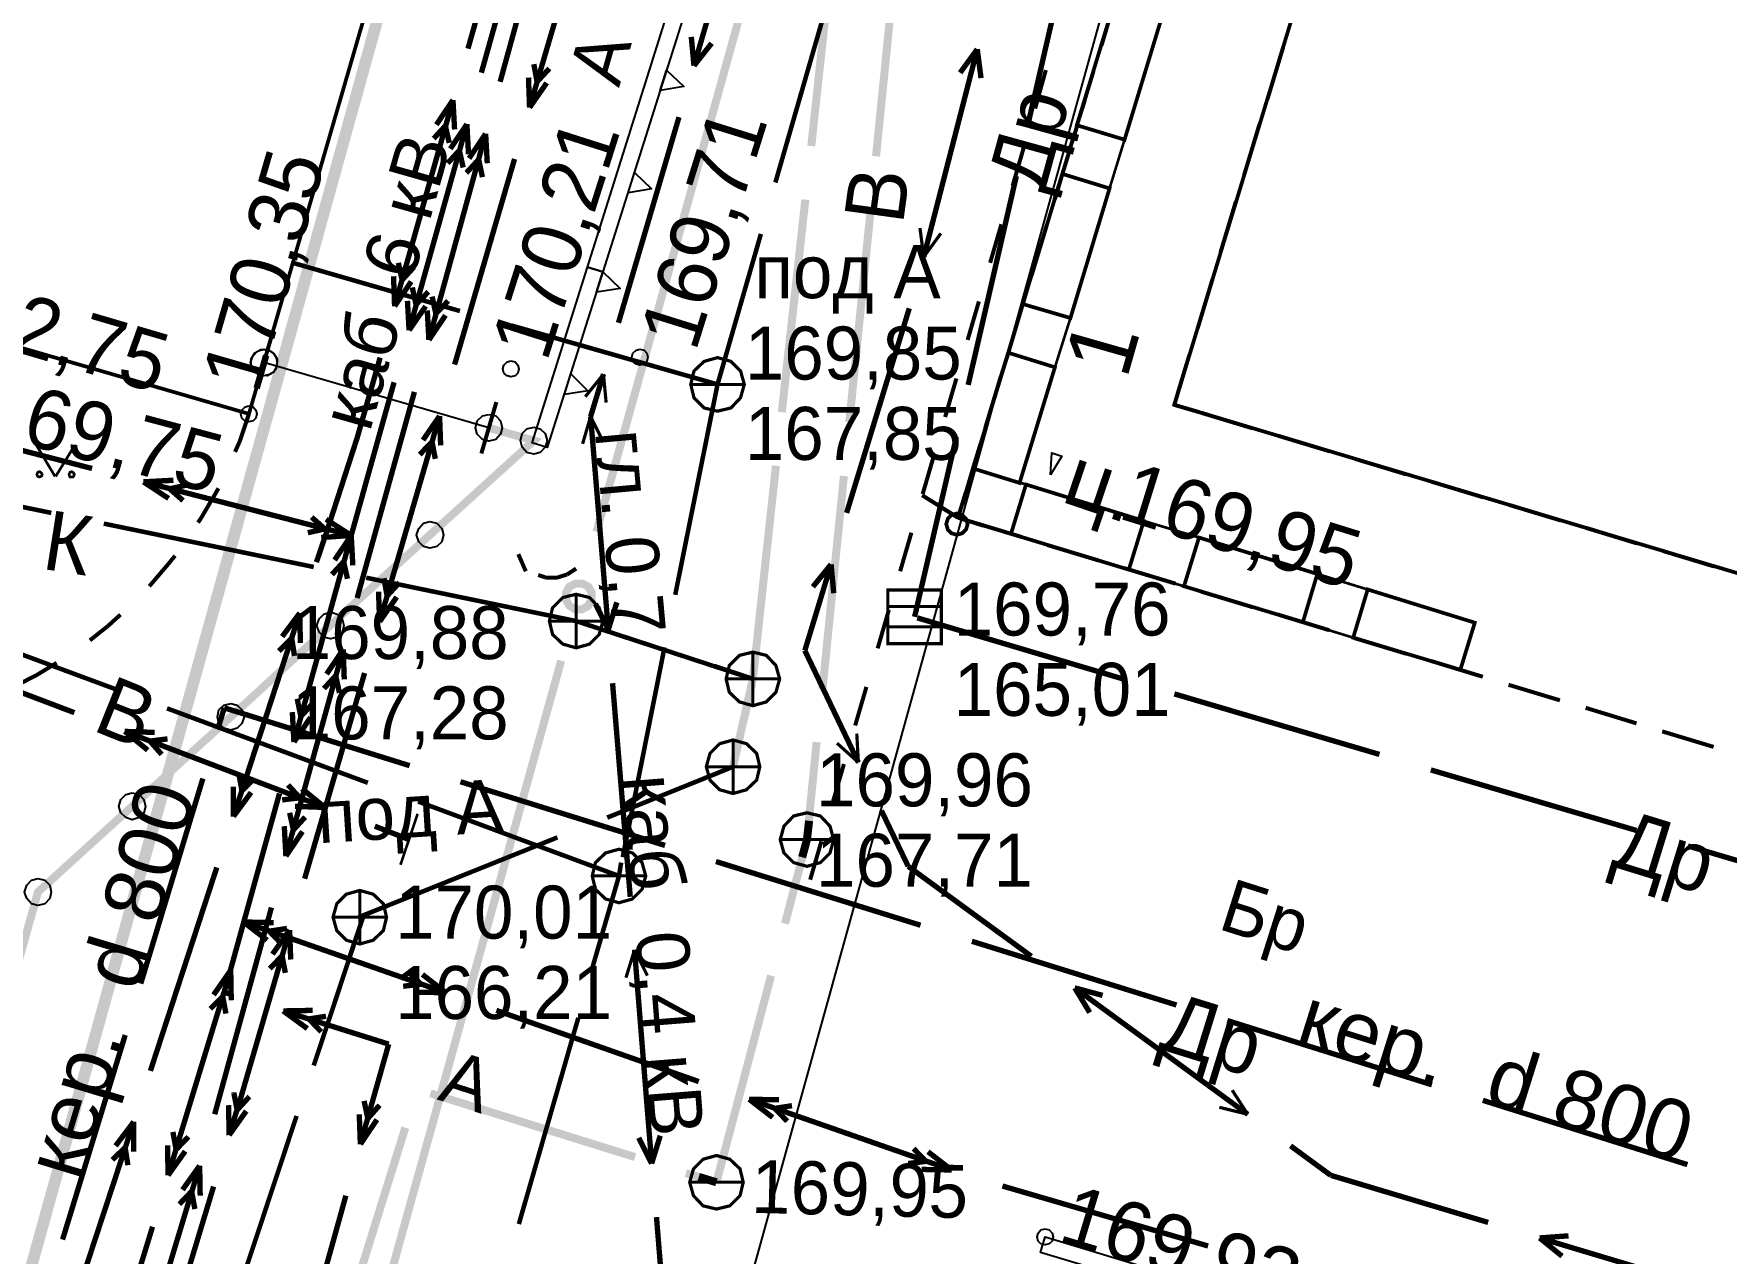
# Model space of a CAD drawing. Extents: x -2634 to -2115, y -2142 to -1393.
# Drawn here: x -2326.99 to -2295.39, y -1855.59 to -1832.82 of the extents above; entities that cross this region are included whole.
import ezdxf

# ---------------------------------------------------------------- set-up
doc = ezdxf.new("R2010")
doc.units = 0
doc.header["$MEASUREMENT"] = 0
for name, color, linetype in [('500_Геодез-Пункты_гео', 7, 'Continuous'), ('500_Дополн-Бордюры__п', 7, 'Continuous'), ('500_Дороги-Проезжие_ч', 7, 'Continuous'), ('500_Линии_-Электрокаб', 7, 'Continuous'), ('500_Объект-Опоры', 7, 'Continuous'), ('500_Огражд-Ограждения', 7, 'Continuous'), ('500_Растит-Газоны__са', 7, 'Continuous'), ('500_Рельеф-Высотные_о', 7, 'Continuous'), ('500_Рельеф-Подпорные_', 7, 'Continuous'), ('500_Строен-Здания', 7, 'Continuous'), ('500_Трубоп-Водопровод', 7, 'Continuous'), ('500_Трубоп-Канализаци', 7, 'Continuous'), ('500_Трубоп-Смотровые_', 7, 'Continuous'), ('Красные_ли-Красные_ли', 7, 'Continuous'), ('Красные_ли-Оси_улиц_к', 7, 'Continuous')]:
    doc.layers.add(name, color=color, linetype=linetype)
doc.styles.add('TARIAL', font='Arial')

# ---------------------------------------------------------------- blocks, each defined once
blk = doc.blocks.new('block_25')
at = {"layer": '500_Растит-Газоны__са', "color": 0, "const_width": 0.05}
for points in [[(2.35, 3.02), (2.69, 2.45)], [(2.7, 2.45), (3.05, 3.02)], [(0, 0.57), (0.34, 0)], [(0.35, 0), (0.7, 0.57)]]:
    blk.add_lwpolyline(points, dxfattribs=at)
for points in [[(2.4, 2.54), (2.42, 2.53), (2.44, 2.51), (2.45, 2.49), (2.44, 2.46), (2.42, 2.45), (2.4, 2.44), (2.37, 2.45), (2.36, 2.46), (2.35, 2.49), (2.36, 2.51), (2.37, 2.53)], [(3, 2.54), (3.02, 2.53), (3.04, 2.51), (3.05, 2.49), (3.04, 2.46), (3.02, 2.44), (3, 2.44), (2.97, 2.44), (2.96, 2.46), (2.95, 2.49), (2.96, 2.51), (2.97, 2.53)], [(0.05, 0.09), (0.07, 0.08), (0.09, 0.06), (0.1, 0.04), (0.09, 0.01), (0.07, 0), (0.05, -0.01), (0.02, 0), (0.01, 0.01), (0, 0.04), (0.01, 0.06), (0.02, 0.08)], [(0.65, 0.09), (0.68, 0.08), (0.69, 0.06), (0.7, 0.04), (0.69, 0.01), (0.68, -0.01), (0.65, -0.01), (0.63, -0.01), (0.61, 0.01), (0.6, 0.04), (0.61, 0.06), (0.63, 0.08)]]:
    blk.add_lwpolyline(points, close=True, dxfattribs=at)

msp = doc.modelspace()

# ---------------------------------------------------------------- linework, layer by layer
at = {"layer": '500_Геодез-Пункты_гео', "color": 0, "const_width": 0.07}
msp.add_lwpolyline([(-2309.75, -1841.78), (-2309.65, -1841.81), (-2309.58, -1841.88), (-2309.55, -1841.98), (-2309.58, -1842.08), (-2309.65, -1842.15), (-2309.75, -1842.18), (-2309.85, -1842.15), (-2309.92, -1842.08), (-2309.95, -1841.98), (-2309.92, -1841.88), (-2309.85, -1841.81)], close=True, dxfattribs=at)
at = {"layer": '500_Дополн-Бордюры__п', "color": 0, "const_width": 0.07}
for points in [[(-2305.92, -1832.5), (-2306.62, -1834.8), (-2307.51, -1834.53), (-2306.81, -1832.23)], [(-2306.9, -1835.71), (-2307.63, -1838.13), (-2308.52, -1837.87), (-2307.78, -1835.44)], [(-2307.92, -1839.05), (-2308.58, -1841.21), (-2309.45, -1840.94), (-2308.79, -1838.78)], [(-2308.46, -1841.24), (-2306.26, -1841.92), (-2306.54, -1842.83), (-2308.74, -1842.16)], [(-2305.23, -1842.23), (-2303.02, -1842.91), (-2303.29, -1843.81), (-2305.51, -1843.14)], [(-2300.08, -1843.82), (-2300.35, -1844.7), (-2302.35, -1844.1), (-2302.08, -1843.2)]]:
    msp.add_lwpolyline(points, close=True, dxfattribs=at)
at = {"layer": '500_Дополн-Бордюры__п', "color": 1, "const_width": 0.075}
for points in [[(-2308.29, -1834.22), (-2308.09, -1833.5)], [(-2308.71, -1835.66), (-2308.5, -1834.94)], [(-2309.13, -1837.1), (-2308.92, -1836.38)], [(-2309.55, -1838.54), (-2309.34, -1837.82)], [(-2309.97, -1839.98), (-2309.76, -1839.26)], [(-2322.97, -1839.92), (-2323.14, -1840.43)], [(-2323.14, -1840.43), (-2323.23, -1840.63)], [(-2310.39, -1841.42), (-2310.18, -1840.7)], [(-2323.54, -1841.31), (-2323.59, -1841.4)], [(-2323.59, -1841.4), (-2323.86, -1841.86)], [(-2310.4, -1841.44), (-2309.76, -1841.84)], [(-2309.73, -1841.86), (-2310.02, -1841.68)], [(-2323.86, -1841.86), (-2323.92, -1841.95)], [(-2310.81, -1842.86), (-2310.6, -1842.14)], [(-2324.35, -1842.57), (-2324.48, -1842.73)], [(-2317.94, -1842.54), (-2317.8, -1842.86)], [(-2324.48, -1842.73), (-2324.83, -1843.14)], [(-2317.42, -1842.98), (-2317.57, -1842.93)], [(-2317.03, -1842.92), (-2317.22, -1842.98)], [(-2316.86, -1842.81), (-2317.03, -1842.92)], [(-2324.83, -1843.14), (-2324.83, -1843.14)], [(-2317.22, -1842.98), (-2317.42, -1842.98)], [(-2311.23, -1844.3), (-2311.02, -1843.58)], [(-2325.6, -1843.88), (-2325.94, -1844.15)], [(-2325.37, -1843.67), (-2325.6, -1843.88)], [(-2326.92, -1844.79), (-2327.21, -1844.94)], [(-2326.56, -1844.57), (-2326.92, -1844.79)], [(-2311.65, -1845.74), (-2311.44, -1845.02)], [(-2312.07, -1847.18), (-2311.86, -1846.46)], [(-2312.49, -1848.62), (-2312.28, -1847.9)]]:
    msp.add_lwpolyline(points, dxfattribs=at)
at = {"layer": '500_Линии_-Электрокаб', "color": 12, "const_width": 0.1}
for points in [[(-2317.79, -1829.25), (-2318.88, -1833.1)], [(-2317.55, -1829.7), (-2318.63, -1833.55)], [(-2318.28, -1833.72), (-2317.22, -1829.87)], [(-2316.6, -1830.36), (-2317.73, -1834.2)], [(-2317.65, -1833.39), (-2317.59, -1833.72)], [(-2317.36, -1833.47), (-2317.59, -1833.72)], [(-2317.75, -1833.64), (-2317.73, -1834.2)], [(-2317.41, -1833.74), (-2317.73, -1834.2)], [(-2319.16, -1834.06), (-2320.25, -1837.91)], [(-2319.16, -1834.06), (-2319.47, -1834.52)], [(-2319.16, -1834.06), (-2319.13, -1834.61)], [(-2318.9, -1834.51), (-2319.98, -1838.36)], [(-2319.61, -1838.54), (-2318.55, -1834.69)], [(-2319.3, -1834.54), (-2319.52, -1834.78)], [(-2319.3, -1834.55), (-2319.23, -1834.86)], [(-2318.9, -1834.51), (-2319.21, -1834.97)], [(-2318.9, -1834.51), (-2318.87, -1835.07)], [(-2318.86, -1835.15), (-2318.55, -1834.69)], [(-2318.52, -1835.24), (-2318.55, -1834.69)], [(-2319.04, -1835), (-2319.26, -1835.24)], [(-2319.04, -1835), (-2318.97, -1835.32)], [(-2318.01, -1835.16), (-2319.13, -1839)], [(-2318.91, -1835.42), (-2318.68, -1835.17)], [(-2318.61, -1835.5), (-2318.68, -1835.17)], [(-2320.18, -1837.1), (-2320.11, -1837.42)], [(-2319.89, -1837.18), (-2320.11, -1837.42)], [(-2320.27, -1837.35), (-2320.25, -1837.91)], [(-2319.94, -1837.45), (-2320.25, -1837.91)], [(-2319.92, -1837.56), (-2319.85, -1837.88)], [(-2320.01, -1837.81), (-2319.98, -1838.36)], [(-2319.67, -1837.91), (-2319.98, -1838.36)], [(-2319.62, -1837.64), (-2319.85, -1837.88)], [(-2319.48, -1838.05), (-2319.55, -1837.73)], [(-2319.48, -1838.05), (-2319.25, -1837.81)], [(-2319.61, -1838.54), (-2319.64, -1837.99)], [(-2319.61, -1838.54), (-2319.3, -1838.08)], [(-2320.52, -1838.87), (-2320.95, -1840.37)], [(-2320.26, -1839.33), (-2321.06, -1842.19)], [(-2320.95, -1843.36), (-2319.88, -1839.51)], [(-2325.9, -1840.94), (-2329.78, -1839.94)], [(-2319.41, -1839.96), (-2320.53, -1843.8)], [(-2319.41, -1839.96), (-2319.72, -1840.41)], [(-2319.41, -1839.96), (-2319.39, -1840.51)], [(-2320.95, -1840.37), (-2321.53, -1842.16)], [(-2319.55, -1840.44), (-2319.78, -1840.68)], [(-2319.55, -1840.45), (-2319.49, -1840.76)], [(-2324.38, -1841.16), (-2324.94, -1841.19)], [(-2321.06, -1842.19), (-2324.94, -1841.19)], [(-2324.47, -1841.5), (-2324.94, -1841.19)], [(-2324.13, -1841.25), (-2324.45, -1841.32)], [(-2324.2, -1841.54), (-2324.45, -1841.32)], [(-2321.55, -1842.07), (-2321.8, -1841.85)], [(-2321.06, -1842.19), (-2321.53, -1841.89)], [(-2321.06, -1842.19), (-2322.13, -1846.05)], [(-2321.56, -1842.07), (-2321.87, -1842.14)], [(-2321.53, -1842.16), (-2321.71, -1842.69)], [(-2321.06, -1842.19), (-2321.62, -1842.23)], [(-2321.06, -1842.19), (-2321.37, -1842.65)], [(-2321.06, -1842.19), (-2321.03, -1842.75)], [(-2321.2, -1842.68), (-2321.42, -1842.92)], [(-2321.2, -1842.69), (-2321.13, -1843)], [(-2320.55, -1843.24), (-2320.53, -1843.8)], [(-2320.45, -1842.99), (-2320.39, -1843.32)], [(-2320.16, -1843.07), (-2320.39, -1843.32)], [(-2320.21, -1843.34), (-2320.53, -1843.8)], [(-2322.02, -1843.64), (-2323.26, -1847.44)], [(-2322.02, -1843.64), (-2322.35, -1844.08)], [(-2322.02, -1843.64), (-2322.01, -1844.2)], [(-2329.97, -1844.08), (-2326.23, -1845.5)], [(-2322.18, -1844.12), (-2322.41, -1844.35)], [(-2322.17, -1844.12), (-2322.12, -1844.44)], [(-2322.28, -1848.18), (-2321.21, -1844.32)], [(-2321.52, -1844.78), (-2321.21, -1844.32)], [(-2321.19, -1844.88), (-2321.21, -1844.32)], [(-2320.81, -1844.76), (-2321.93, -1848.6)], [(-2321.57, -1845.05), (-2321.35, -1844.81)], [(-2321.28, -1845.13), (-2321.35, -1844.81)], [(-2322.16, -1845.49), (-2322.13, -1846.05)], [(-2322.07, -1845.24), (-2322, -1845.57)], [(-2321.77, -1845.32), (-2322, -1845.57)], [(-2321.82, -1845.59), (-2322.13, -1846.05)], [(-2325.29, -1845.85), (-2321.55, -1847.27)], [(-2325.29, -1845.85), (-2324.73, -1845.87)], [(-2325.29, -1845.85), (-2324.86, -1846.2)], [(-2324.82, -1846.03), (-2324.6, -1846.28)], [(-2324.81, -1846.03), (-2324.49, -1845.99)], [(-2323.16, -1846.63), (-2323.1, -1846.96)], [(-2322.87, -1846.73), (-2323.1, -1846.96)], [(-2322.4, -1847.01), (-2323.43, -1850.72)], [(-2323.26, -1846.88), (-2323.26, -1847.44)], [(-2322.93, -1846.99), (-2323.26, -1847.44)], [(-2322.24, -1846.85), (-2322.02, -1847.09)], [(-2321.98, -1846.92), (-2321.55, -1847.27)], [(-2322.35, -1847.13), (-2322.02, -1847.09)], [(-2322.14, -1847.69), (-2322.21, -1847.37)], [(-2322.11, -1847.25), (-2321.55, -1847.27)], [(-2322.28, -1848.18), (-2322.31, -1847.62)], [(-2322.14, -1847.69), (-2321.92, -1847.45)], [(-2320.62, -1847.62), (-2319.98, -1847.87)], [(-2322.28, -1848.18), (-2321.97, -1847.72)], [(-2323.57, -1848.39), (-2324.81, -1852.19)], [(-2323.61, -1853), (-2322.55, -1849.14)], [(-2322.21, -1849.56), (-2323.11, -1852.65)], [(-2323.07, -1849.41), (-2319.29, -1850.73)], [(-2323.07, -1849.41), (-2322.51, -1849.42)], [(-2323.07, -1849.41), (-2322.63, -1849.75)], [(-2322.59, -1849.58), (-2322.36, -1849.82)], [(-2322.58, -1849.58), (-2322.26, -1849.53)], [(-2322.21, -1849.56), (-2322.53, -1850.01)], [(-2322.21, -1849.56), (-2322.19, -1850.11)], [(-2322.35, -1850.04), (-2322.58, -1850.28)], [(-2322.35, -1850.05), (-2322.29, -1850.36)], [(-2323.31, -1850.31), (-2324.48, -1854.14)], [(-2323.31, -1850.31), (-2323.63, -1850.77)], [(-2323.31, -1850.31), (-2323.3, -1850.87)], [(-2320, -1850.33), (-2319.76, -1850.57)], [(-2319.73, -1850.39), (-2319.29, -1850.73)], [(-2323.46, -1850.8), (-2323.69, -1851.03)], [(-2323.46, -1850.8), (-2323.4, -1851.12)], [(-2323.43, -1850.72), (-2323.29, -1850.77)], [(-2320.09, -1850.61), (-2319.76, -1850.57)], [(-2319.85, -1850.72), (-2319.29, -1850.73)], [(-2322.33, -1851.07), (-2321.78, -1851.06)], [(-2322.33, -1851.07), (-2320.36, -1851.69)], [(-2322.33, -1851.07), (-2321.88, -1851.4)], [(-2321.85, -1851.22), (-2321.53, -1851.17)], [(-2318.35, -1851.06), (-2314.57, -1852.39)], [(-2321.85, -1851.22), (-2321.62, -1851.46)], [(-2320.36, -1851.69), (-2320.89, -1853.56)], [(-2323.11, -1852.65), (-2323.34, -1853.39)], [(-2323.25, -1852.59), (-2323.25, -1852.61)], [(-2323.25, -1852.61), (-2323.19, -1852.92)], [(-2322.98, -1852.69), (-2323.19, -1852.92)], [(-2322.96, -1852.67), (-2322.98, -1852.69)], [(-2320.82, -1852.75), (-2320.75, -1853.08)], [(-2313.63, -1852.72), (-2309.85, -1854.04)], [(-2313.63, -1852.72), (-2313.07, -1852.73)], [(-2313.63, -1852.72), (-2313.19, -1853.06)], [(-2323.35, -1852.83), (-2323.34, -1853.39)], [(-2323.02, -1852.94), (-2323.34, -1853.39)], [(-2320.91, -1853), (-2320.89, -1853.56)], [(-2320.53, -1852.83), (-2320.75, -1853.08)], [(-2313.15, -1852.89), (-2312.83, -1852.84)], [(-2313.15, -1852.89), (-2312.92, -1853.13)], [(-2325.12, -1853.14), (-2326.37, -1856.94)], [(-2325.12, -1853.14), (-2325.46, -1853.59)], [(-2325.12, -1853.14), (-2325.12, -1853.7)], [(-2324.39, -1853.33), (-2324.33, -1853.66)], [(-2320.58, -1853.1), (-2320.89, -1853.56)], [(-2325.28, -1853.62), (-2325.52, -1853.85)], [(-2325.28, -1853.63), (-2325.23, -1853.95)], [(-2324.49, -1853.58), (-2324.48, -1854.14)], [(-2324.16, -1853.69), (-2324.48, -1854.14)], [(-2324.1, -1853.42), (-2324.33, -1853.66)], [(-2310.56, -1853.64), (-2310.33, -1853.88)], [(-2310.29, -1853.7), (-2309.85, -1854.04)], [(-2325.05, -1857.79), (-2323.89, -1853.96)], [(-2324.21, -1854.41), (-2323.89, -1853.96)], [(-2323.88, -1854.52), (-2323.89, -1853.96)], [(-2310.66, -1853.92), (-2310.33, -1853.88)], [(-2310.41, -1854.03), (-2309.85, -1854.04)], [(-2308.9, -1854.34), (-2305.06, -1855.46)], [(-2323.63, -1854.35), (-2324.79, -1858.18)], [(-2324.27, -1854.68), (-2324.04, -1854.44)], [(-2323.98, -1854.77), (-2324.04, -1854.44)], [(-2321.16, -1854.52), (-2322.23, -1858.37)], [(-2324.77, -1855.1), (-2325.94, -1858.92)]]:
    msp.add_lwpolyline(points, dxfattribs=at)
at = {"layer": '500_Линии_-Электрокаб', "color": 1}
for points, const_width in [([(-2313.54, -1829.58), (-2314.66, -1833.42)], 0.1), ([(-2314.71, -1832.88), (-2314.66, -1833.42)], 0.1), ([(-2314.33, -1833), (-2314.66, -1833.42)], 0.1), ([(-2310.37, -1836.99), (-2309.37, -1833.11)], 0.1), ([(-2309.69, -1833.55), (-2309.37, -1833.11)], 0.1), ([(-2309.3, -1833.65), (-2309.37, -1833.11)], 0.1), ([(-2314.94, -1834.38), (-2316.07, -1838.22)], 0.1), ([(-2310.37, -1836.99), (-2310.44, -1836.45)], 0.06), ([(-2310.37, -1836.99), (-2310.05, -1836.55)], 0.06), ([(-2311.81, -1841.77), (-2310.64, -1837.95)], 0.1), ([(-2316.35, -1839.18), (-2316.69, -1839.6)], 0.06), ([(-2316.35, -1839.18), (-2316.59, -1839.97)], 0.1), ([(-2316.35, -1839.18), (-2316.3, -1839.71)], 0.06), ([(-2316.59, -1839.97), (-2316.44, -1839.49)], 0.06), ([(-2316.59, -1839.97), (-2316.74, -1840.48)], 0.06), ([(-2316.59, -1839.97), (-2316.26, -1843.95)], 0.1), ([(-2316.59, -1839.97), (-2316.35, -1840.45)], 0.06), ([(-2321.06, -1842.19), (-2320.93, -1841.71)], 0.06), ([(-2312.59, -1844.34), (-2312.1, -1842.73)], 0.1), ([(-2312.44, -1843.15), (-2312.1, -1842.73)], 0.1), ([(-2312.05, -1843.27), (-2312.1, -1842.73)], 0.1), ([(-2316.5, -1843.47), (-2316.26, -1843.95)], 0.1), ([(-2316.1, -1843.44), (-2316.26, -1843.95)], 0.1), ([(-2311.59, -1846.43), (-2312.59, -1844.34)], 0.1), ([(-2316.18, -1844.95), (-2315.85, -1848.94)], 0.1), ([(-2311.59, -1846.43), (-2311.99, -1846.07)], 0.06), ([(-2311.59, -1846.43), (-2311.62, -1845.89)], 0.06), ([(-2310.66, -1848.37), (-2311.16, -1847.33)], 0.1), ([(-2319.98, -1847.87), (-2320.45, -1847.69)], 0.06), ([(-2308.36, -1850.05), (-2310.66, -1848.37)], 0.1), ([(-2315.77, -1849.93), (-2315.93, -1850.45)], 0.06), ([(-2315.77, -1849.93), (-2315.45, -1853.92)], 0.1), ([(-2315.77, -1849.93), (-2315.53, -1850.41)], 0.06), ([(-2304.32, -1853), (-2307.55, -1850.64)], 0.1), ([(-2307.27, -1851.1), (-2307.55, -1850.64)], 0.1), ([(-2307.03, -1850.78), (-2307.55, -1850.64)], 0.1), ([(-2304.32, -1853), (-2304.61, -1852.55)], 0.06), ([(-2304.32, -1853), (-2304.85, -1852.87)], 0.06), ([(-2315.69, -1853.44), (-2315.45, -1853.92)], 0.1), ([(-2315.29, -1853.4), (-2315.45, -1853.92)], 0.1), ([(-2302.77, -1854.14), (-2303.52, -1853.59)], 0.1), ([(-2299.83, -1855.02), (-2302.77, -1854.14)], 0.1), ([(-2315.36, -1854.92), (-2315.13, -1857.75)], 0.1), ([(-2298.33, -1855.27), (-2298.87, -1855.31)], 0.1), ([(-2295.04, -1856.46), (-2298.87, -1855.31)], 0.1), ([(-2298.45, -1855.65), (-2298.87, -1855.31)], 0.1)]:
    msp.add_lwpolyline(points, dxfattribs=dict(at, const_width=const_width))
at = {"layer": '500_Линии_-Электрокаб', "color": 0, "const_width": 0.05}
msp.add_lwpolyline([(-2320.14, -1848.34), (-2319.82, -1847.39)], dxfattribs=at)
at = {"layer": '500_Объект-Опоры', "color": 0, "const_width": 0.05}
for points in [[(-2307.78, -1835.44), (-2307.51, -1834.53), (-2306.62, -1834.8), (-2306.9, -1835.71)], [(-2308.79, -1838.78), (-2308.52, -1837.87), (-2307.63, -1838.13), (-2307.92, -1839.05)], [(-2309.73, -1841.86), (-2309.45, -1840.94), (-2308.46, -1841.24), (-2308.74, -1842.16)], [(-2306.54, -1842.83), (-2305.51, -1843.14), (-2305.23, -1842.23), (-2306.26, -1841.92)], [(-2303.29, -1843.81), (-2302.35, -1844.1), (-2302.08, -1843.2), (-2303.02, -1842.91)]]:
    msp.add_lwpolyline(points, close=True, dxfattribs=at)
at = {"layer": '500_Огражд-Ограждения', "color": 0}
for points, const_width in [([(-2322.83, -1839.44), (-2322.55, -1838.48)], 0.075), ([(-2322.56, -1838.53), (-2322.62, -1838.72)], 0.065), ([(-2318.35, -1839.7), (-2318.63, -1840.66)], 0.075), ([(-2318.49, -1840.18), (-2317.65, -1840.42), (-2319.59, -1842.18), (-2321.45, -1843.87), (-2323.31, -1845.58), (-2325.15, -1847.25), (-2326.91, -1848.85), (-2327.54, -1851.1), (-2328.17, -1853.37)], 0.15)]:
    msp.add_lwpolyline(points, dxfattribs=dict(at, const_width=const_width))
for points in [[(-2322.69, -1838.71), (-2322.56, -1838.75), (-2322.47, -1838.84), (-2322.44, -1838.96), (-2322.47, -1839.09), (-2322.56, -1839.18), (-2322.69, -1839.21), (-2322.81, -1839.18), (-2322.9, -1839.09), (-2322.94, -1838.96), (-2322.9, -1838.84), (-2322.81, -1838.75)], [(-2322.62, -1838.72), (-2322.51, -1838.79), (-2322.44, -1838.9), (-2322.45, -1839.03), (-2322.51, -1839.14), (-2322.63, -1839.21), (-2322.76, -1839.2), (-2322.87, -1839.14), (-2322.93, -1839.02), (-2322.93, -1838.89), (-2322.86, -1838.78), (-2322.75, -1838.72)], [(-2318.49, -1839.93), (-2318.36, -1839.96), (-2318.27, -1840.05), (-2318.24, -1840.18), (-2318.27, -1840.3), (-2318.36, -1840.4), (-2318.49, -1840.43), (-2318.61, -1840.4), (-2318.71, -1840.3), (-2318.74, -1840.18), (-2318.71, -1840.05), (-2318.61, -1839.96)], [(-2317.65, -1840.17), (-2317.53, -1840.2), (-2317.44, -1840.29), (-2317.4, -1840.42), (-2317.44, -1840.54), (-2317.53, -1840.64), (-2317.65, -1840.67), (-2317.78, -1840.64), (-2317.87, -1840.54), (-2317.9, -1840.42), (-2317.87, -1840.29), (-2317.78, -1840.2)], [(-2319.59, -1841.93), (-2319.46, -1841.96), (-2319.37, -1842.06), (-2319.34, -1842.18), (-2319.37, -1842.31), (-2319.46, -1842.4), (-2319.59, -1842.43), (-2319.71, -1842.4), (-2319.8, -1842.31), (-2319.84, -1842.18), (-2319.8, -1842.06), (-2319.71, -1841.96)], [(-2321.45, -1843.62), (-2321.32, -1843.66), (-2321.23, -1843.75), (-2321.2, -1843.87), (-2321.23, -1844), (-2321.32, -1844.09), (-2321.45, -1844.12), (-2321.57, -1844.09), (-2321.66, -1844), (-2321.7, -1843.87), (-2321.66, -1843.75), (-2321.57, -1843.66)], [(-2323.31, -1845.33), (-2323.19, -1845.36), (-2323.1, -1845.45), (-2323.06, -1845.58), (-2323.1, -1845.7), (-2323.19, -1845.79), (-2323.31, -1845.83), (-2323.44, -1845.79), (-2323.53, -1845.7), (-2323.56, -1845.58), (-2323.53, -1845.45), (-2323.44, -1845.36)], [(-2325.15, -1847), (-2325.02, -1847.03), (-2324.93, -1847.12), (-2324.9, -1847.25), (-2324.93, -1847.37), (-2325.02, -1847.46), (-2325.15, -1847.5), (-2325.27, -1847.46), (-2325.36, -1847.37), (-2325.4, -1847.25), (-2325.36, -1847.12), (-2325.27, -1847.03)], [(-2326.91, -1848.6), (-2326.78, -1848.63), (-2326.69, -1848.72), (-2326.66, -1848.85), (-2326.69, -1848.97), (-2326.78, -1849.07), (-2326.91, -1849.1), (-2327.03, -1849.07), (-2327.12, -1848.97), (-2327.16, -1848.85), (-2327.12, -1848.72), (-2327.03, -1848.63)]]:
    msp.add_lwpolyline(points, close=True, dxfattribs=at)
at = {"layer": '500_Огражд-Ограждения', "color": 255}
msp.add_lwpolyline([(-2318.49, -1840.18), (-2322.69, -1838.96)], dxfattribs=at)
at = {"layer": '500_Рельеф-Высотные_о', "color": 0}
for points in [[(-2315.67, -1838.71), (-2315.59, -1838.73), (-2315.54, -1838.79), (-2315.52, -1838.86), (-2315.54, -1838.94), (-2315.59, -1838.99), (-2315.67, -1839.01), (-2315.74, -1838.99), (-2315.8, -1838.94), (-2315.82, -1838.86), (-2315.8, -1838.79), (-2315.74, -1838.73)], [(-2318.08, -1838.93), (-2318, -1838.95), (-2317.95, -1839.01), (-2317.93, -1839.08), (-2317.95, -1839.16), (-2318, -1839.21), (-2318.08, -1839.23), (-2318.15, -1839.21), (-2318.21, -1839.16), (-2318.23, -1839.08), (-2318.21, -1839.01), (-2318.15, -1838.95)], [(-2322.97, -1839.77), (-2322.89, -1839.79), (-2322.84, -1839.85), (-2322.82, -1839.92), (-2322.84, -1840), (-2322.89, -1840.05), (-2322.97, -1840.07), (-2323.04, -1840.05), (-2323.1, -1840), (-2323.12, -1839.92), (-2323.1, -1839.85), (-2323.04, -1839.79)], [(-2308, -1841.06), (-2307.98, -1840.65), (-2307.79, -1840.71)], [(-2308.1, -1855.14), (-2308.03, -1855.16), (-2307.97, -1855.22), (-2307.95, -1855.29), (-2307.97, -1855.37), (-2308.03, -1855.42), (-2308.1, -1855.44), (-2308.18, -1855.42), (-2308.23, -1855.37), (-2308.25, -1855.29), (-2308.23, -1855.22), (-2308.18, -1855.16)]]:
    msp.add_lwpolyline(points, close=True, dxfattribs=at)
at = {"layer": '500_Рельеф-Подпорные_', "color": 0}
for points in [[(-2314.86, -1831.5), (-2314.57, -1831.59), (-2316.36, -1837.27), (-2316.65, -1837.18)], [(-2315.17, -1833.5), (-2314.85, -1833.81), (-2315.29, -1833.88)], [(-2315.77, -1835.41), (-2315.45, -1835.72), (-2315.89, -1835.79)], [(-2316.65, -1837.18), (-2316.36, -1837.27), (-2317.4, -1840.55), (-2317.68, -1840.46)], [(-2316.36, -1837.27), (-2316.04, -1837.58), (-2316.48, -1837.65)], [(-2316.96, -1839.17), (-2316.64, -1839.49), (-2317.08, -1839.56)], [(-2303.52, -1856.68), (-2303.6, -1856.96), (-2308.19, -1855.58), (-2308.1, -1855.29)]]:
    msp.add_lwpolyline(points, close=True, dxfattribs=at)
at = {"layer": '500_Строен-Здания', "color": 0, "const_width": 0.07}
for points in [[(-2305.69, -1839.75), (-2296.43, -1809.31), (-2296.37, -1809.15), (-2273.6, -1734.35), (-2264.74, -1705.25), (-2250.02, -1709.75), (-2170.67, -1734), (-2204.78, -1846.48), (-2205.99, -1850.46), (-2211.31, -1867.98)], [(-2347.35, -1817.29), (-2318.8, -1825.57), (-2322.97, -1839.92), (-2351.51, -1831.64)]]:
    msp.add_lwpolyline(points, close=True, dxfattribs=at)
at = {"layer": '500_Строен-Здания', "color": 0, "const_width": 0.075}
for points in [[(-2307.05, -1833.04), (-2306.81, -1832.23)], [(-2303.95, -1834.04), (-2303.66, -1833.08)], [(-2307.49, -1834.47), (-2307.2, -1833.52)], [(-2307.51, -1834.53), (-2307.36, -1834.06)], [(-2307.5, -1834.53), (-2307.65, -1835)], [(-2304.39, -1835.47), (-2304.1, -1834.51)], [(-2307.78, -1835.44), (-2307.63, -1834.95)], [(-2307.78, -1835.44), (-2307.64, -1834.98)], [(-2307.78, -1835.44), (-2307.93, -1835.92)], [(-2307.92, -1835.91), (-2307.78, -1835.44)], [(-2304.83, -1836.91), (-2304.54, -1835.95)], [(-2308.36, -1837.35), (-2308.07, -1836.39)], [(-2308.52, -1837.87), (-2308.38, -1837.4)], [(-2305.26, -1838.34), (-2304.97, -1837.38)], [(-2308.79, -1838.78), (-2308.52, -1837.87)], [(-2308.52, -1837.86), (-2308.66, -1838.34)], [(-2308.52, -1837.87), (-2308.5, -1837.82)], [(-2308.79, -1838.78), (-2308.65, -1838.31)], [(-2308.79, -1838.78), (-2308.94, -1839.26)], [(-2305.69, -1839.75), (-2305.41, -1838.82)], [(-2309.22, -1840.18), (-2308.93, -1839.22)], [(-2305.69, -1839.75), (-2305.55, -1839.28)], [(-2305.7, -1839.75), (-2305.22, -1839.89)], [(-2305.67, -1839.76), (-2305.69, -1839.75)], [(-2304.23, -1840.19), (-2305.19, -1839.9)], [(-2302.79, -1840.62), (-2303.75, -1840.33)], [(-2309.45, -1840.94), (-2309.31, -1840.48)], [(-2309.45, -1840.94), (-2309.36, -1840.66)], [(-2309.65, -1841.62), (-2309.45, -1840.94)], [(-2309.45, -1840.94), (-2309.59, -1841.42)], [(-2301.36, -1841.05), (-2302.32, -1840.76)], [(-2299.92, -1841.48), (-2300.88, -1841.19)], [(-2309.73, -1841.86), (-2309.59, -1841.4)], [(-2298.48, -1841.91), (-2299.44, -1841.62)], [(-2309.73, -1841.86), (-2309.25, -1842.01)], [(-2308.54, -1842.22), (-2309.5, -1841.93)], [(-2297.05, -1842.34), (-2298, -1842.05)], [(-2307.1, -1842.66), (-2308.06, -1842.37)], [(-2295.61, -1842.77), (-2296.57, -1842.48)], [(-2305.67, -1843.09), (-2306.63, -1842.8)], [(-2304.23, -1843.53), (-2305.19, -1843.24)], [(-2302.8, -1843.96), (-2303.75, -1843.67)], [(-2301.36, -1844.4), (-2302.32, -1844.11)], [(-2299.93, -1844.83), (-2300.88, -1844.54)], [(-2298.49, -1845.27), (-2299.45, -1844.98)], [(-2297.06, -1845.7), (-2298.01, -1845.41)], [(-2295.62, -1846.14), (-2296.58, -1845.85)]]:
    msp.add_lwpolyline(points, dxfattribs=at)
at = {"layer": '500_Трубоп-Водопровод', "color": 94}
for points, const_width in [([(-2310.86, -1831.13), (-2311.26, -1835.11)], 0.15), ([(-2312.03, -1831.76), (-2313.14, -1835.6)], 0.085), ([(-2311.36, -1836.1), (-2311.76, -1840.08)], 0.15), ([(-2313.41, -1836.56), (-2314.22, -1839.37)], 0.085), ([(-2319.03, -1838), (-2322.15, -1837.1)], 0.085), ([(-2322.15, -1837.1), (-2321.91, -1837.17)], 0.085), ([(-2314.22, -1839.37), (-2318.07, -1838.27)], 0.085), ([(-2314.22, -1839.37), (-2314.15, -1839.13)], 0.085), ([(-2314.22, -1839.37), (-2315.01, -1843.3)], 0.085), ([(-2311.86, -1841.08), (-2312.26, -1845.06)], 0.15), ([(-2325.44, -1845.07), (-2329.19, -1843.68)], 0.085), ([(-2315.21, -1844.28), (-2315.99, -1848.2)], 0.085), ([(-2320.75, -1846.81), (-2324.5, -1845.42)], 0.085), ([(-2312.37, -1846.05), (-2312.55, -1847.87)], 0.15), ([(-2316.06, -1848.55), (-2319.81, -1847.16)], 0.085), ([(-2312.55, -1847.87), (-2312.51, -1847.52)], 0.15), ([(-2312.96, -1849.44), (-2312.55, -1847.87)], 0.15), ([(-2312.55, -1847.87), (-2312.64, -1848.2)], 0.15), ([(-2316.06, -1848.55), (-2316.02, -1848.3)], 0.085), ([(-2316.55, -1850.24), (-2316.06, -1848.55)], 0.085), ([(-2316.06, -1848.55), (-2316.13, -1848.79)], 0.085), ([(-2314.24, -1854.27), (-2313.22, -1850.41)], 0.15), ([(-2317.93, -1855.05), (-2316.82, -1851.2)], 0.085), ([(-2319.58, -1852.61), (-2315.76, -1853.8)], 0.15), ([(-2321.24, -1857.07), (-2320.05, -1853.25)], 0.15), ([(-2314.81, -1854.1), (-2314.24, -1854.27)], 0.15), ([(-2314.24, -1854.27), (-2314.57, -1854.17)], 0.15)]:
    msp.add_lwpolyline(points, dxfattribs=dict(at, const_width=const_width))
at = {"layer": '500_Трубоп-Канализаци', "color": 32}
for points, const_width in [([(-2307.52, -1830.6), (-2308.42, -1834.5)], 0.1), ([(-2308.64, -1835.48), (-2309.54, -1839.38)], 0.1), ([(-2309.76, -1840.35), (-2310.54, -1843.71)], 0.1), ([(-2310.54, -1843.71), (-2310.46, -1843.37)], 0.1), ([(-2310.49, -1843.73), (-2306.65, -1844.87)], 0.1), ([(-2313.56, -1844.87), (-2313.72, -1845.6)], 0.15), ([(-2305.69, -1845.15), (-2301.86, -1846.28)], 0.1), ([(-2323.43, -1845.41), (-2323.54, -1845.77)], 0.1), ([(-2319.97, -1846.49), (-2323.43, -1845.41)], 0.1), ([(-2323.83, -1846.73), (-2324.99, -1850.56)], 0.1), ([(-2300.9, -1846.57), (-2297.06, -1847.7)], 0.1), ([(-2315.2, -1847.98), (-2319.02, -1846.79)], 0.1), ([(-2296.1, -1847.99), (-2292.27, -1849.12)], 0.1), ([(-2310.43, -1849.47), (-2314.25, -1848.28)], 0.1), ([(-2305.65, -1850.96), (-2309.47, -1849.77)], 0.1), ([(-2300.88, -1852.45), (-2304.7, -1851.25)], 0.1), ([(-2325.28, -1851.52), (-2326.45, -1855.34)], 0.1), ([(-2296.11, -1853.94), (-2299.93, -1852.74)], 0.1)]:
    msp.add_lwpolyline(points, dxfattribs=dict(at, const_width=const_width))
at = {"layer": '500_Трубоп-Канализаци', "color": 34}
for points, const_width in [([(-2312.47, -1834.92), (-2312.04, -1830.95)], 0.15), ([(-2313.02, -1839.89), (-2312.58, -1835.92)], 0.15), ([(-2326.66, -1841.77), (-2330.58, -1840.96)], 0.085), ([(-2313.56, -1844.87), (-2313.13, -1840.89)], 0.15), ([(-2321.76, -1842.78), (-2325.68, -1841.97)], 0.085), ([(-2316.86, -1843.79), (-2320.78, -1842.98)], 0.085), ([(-2316.86, -1843.79), (-2313.56, -1844.87)], 0.085), ([(-2313.56, -1844.87), (-2314.28, -1844.63)], 0.085), ([(-2313.93, -1846.51), (-2313.56, -1844.87)], 0.15), ([(-2316.28, -1847.46), (-2313.93, -1846.51)], 0.085), ([(-2313.93, -1846.51), (-2314.62, -1846.79)], 0.085), ([(-2320.92, -1849.32), (-2317.21, -1847.83)], 0.085), ([(-2321.76, -1852.09), (-2320.84, -1849.32)], 0.085), ([(-2320.84, -1849.32), (-2321.08, -1850.03)], 0.085), ([(-2323.34, -1856.83), (-2322.08, -1853.03)], 0.085)]:
    msp.add_lwpolyline(points, dxfattribs=dict(at, const_width=const_width))
at = {"layer": '500_Трубоп-Смотровые_', "color": 0, "const_width": 0.06}
for points in [[(-2314.22, -1838.87), (-2313.97, -1838.94), (-2313.79, -1839.12), (-2313.72, -1839.37), (-2313.79, -1839.62), (-2313.97, -1839.81), (-2314.22, -1839.87), (-2314.47, -1839.81), (-2314.66, -1839.62), (-2314.72, -1839.37), (-2314.66, -1839.12), (-2314.47, -1838.94)], [(-2311.04, -1844.21), (-2311.04, -1843.21), (-2310.04, -1843.21), (-2310.04, -1844.21)], [(-2316.86, -1843.29), (-2316.61, -1843.35), (-2316.43, -1843.54), (-2316.36, -1843.79), (-2316.43, -1844.04), (-2316.61, -1844.22), (-2316.86, -1844.29), (-2317.11, -1844.22), (-2317.3, -1844.04), (-2317.36, -1843.79), (-2317.3, -1843.54), (-2317.11, -1843.35)], [(-2313.56, -1844.37), (-2313.31, -1844.43), (-2313.13, -1844.62), (-2313.06, -1844.87), (-2313.13, -1845.12), (-2313.31, -1845.3), (-2313.56, -1845.37), (-2313.81, -1845.3), (-2314, -1845.12), (-2314.06, -1844.87), (-2314, -1844.62), (-2313.81, -1844.43)], [(-2313.93, -1846.01), (-2313.68, -1846.08), (-2313.49, -1846.26), (-2313.43, -1846.51), (-2313.49, -1846.76), (-2313.68, -1846.94), (-2313.93, -1847.01), (-2314.18, -1846.94), (-2314.36, -1846.76), (-2314.43, -1846.51), (-2314.36, -1846.26), (-2314.18, -1846.08)], [(-2312.55, -1847.37), (-2312.3, -1847.43), (-2312.12, -1847.62), (-2312.05, -1847.87), (-2312.12, -1848.12), (-2312.3, -1848.3), (-2312.55, -1848.37), (-2312.8, -1848.3), (-2312.98, -1848.12), (-2313.05, -1847.87), (-2312.98, -1847.62), (-2312.8, -1847.43)], [(-2316.06, -1848.05), (-2315.81, -1848.12), (-2315.63, -1848.3), (-2315.56, -1848.55), (-2315.63, -1848.8), (-2315.81, -1848.98), (-2316.06, -1849.05), (-2316.31, -1848.98), (-2316.5, -1848.8), (-2316.56, -1848.55), (-2316.5, -1848.3), (-2316.31, -1848.12)], [(-2320.9, -1848.82), (-2320.65, -1848.89), (-2320.46, -1849.07), (-2320.4, -1849.32), (-2320.46, -1849.57), (-2320.65, -1849.75), (-2320.9, -1849.82), (-2321.15, -1849.75), (-2321.33, -1849.57), (-2321.4, -1849.32), (-2321.33, -1849.07), (-2321.15, -1848.89)], [(-2314.24, -1853.77), (-2313.99, -1853.84), (-2313.8, -1854.02), (-2313.74, -1854.27), (-2313.8, -1854.52), (-2313.99, -1854.71), (-2314.24, -1854.77), (-2314.49, -1854.71), (-2314.67, -1854.52), (-2314.74, -1854.27), (-2314.67, -1854.02), (-2314.49, -1853.84)]]:
    msp.add_lwpolyline(points, close=True, dxfattribs=at)
at = {"layer": '500_Трубоп-Смотровые_', "color": 0, "const_width": 0.055}
for points in [[(-2314.72, -1839.37), (-2313.72, -1839.37)], [(-2316.86, -1844.29), (-2316.86, -1843.29)], [(-2311.04, -1843.52), (-2310.04, -1843.52)], [(-2317.36, -1843.79), (-2316.36, -1843.79)], [(-2311.04, -1843.9), (-2310.04, -1843.9)], [(-2313.56, -1845.37), (-2313.56, -1844.37)], [(-2314.06, -1844.87), (-2313.06, -1844.87)], [(-2313.93, -1847.01), (-2313.93, -1846.01)], [(-2314.43, -1846.51), (-2313.43, -1846.51)], [(-2313.05, -1847.87), (-2312.05, -1847.87)], [(-2316.56, -1848.55), (-2315.56, -1848.55)], [(-2320.9, -1849.82), (-2320.9, -1848.82)], [(-2321.4, -1849.32), (-2320.4, -1849.32)], [(-2314.74, -1854.27), (-2313.74, -1854.27)]]:
    msp.add_lwpolyline(points, dxfattribs=at)
at = {"layer": 'Красные_ли-Красные_ли', "color": 12}
msp.add_line((-2272.7, -1708.69), (-2353.94, -2001.41), dxfattribs=at)
at = {"layer": 'Красные_ли-Красные_ли', "color": 12, "const_width": 0.22}
msp.add_lwpolyline([(-2284.3, -1701.86), (-2245.52, -1663.72), (-2237.3, -1633.7), (-2402.37, -1586.05), (-2505.18, -1957.78), (-2366.43, -1997.8)], close=True, dxfattribs=at)
at = {"layer": 'Красные_ли-Оси_улиц_к', "color": 12, "const_width": 0.15}
for points in [[(-2310.46, -1820.44), (-2316.48, -1842.12)], [(-2317.14, -1844.53), (-2323.16, -1866.21)]]:
    msp.add_lwpolyline(points, dxfattribs=at)
for points in [[(-2316.57, -1843.39), (-2316.64, -1843.51), (-2316.75, -1843.57), (-2316.88, -1843.57), (-2316.99, -1843.5), (-2317.05, -1843.39), (-2317.05, -1843.26), (-2316.99, -1843.15), (-2316.87, -1843.09), (-2316.74, -1843.09), (-2316.63, -1843.15), (-2316.57, -1843.26)], [(-2320.15, -1855.37), (-2320.15, -1855.37), (-2320.15, -1855.37), (-2320.15, -1855.37), (-2320.15, -1855.37), (-2320.15, -1855.37), (-2320.15, -1855.37), (-2320.15, -1855.37), (-2320.15, -1855.37), (-2320.15, -1855.37), (-2320.15, -1855.37), (-2320.15, -1855.37)]]:
    msp.add_lwpolyline(points, close=True, dxfattribs=at)

# ---------------------------------------------------------------- block references
at = {"layer": '500_Растит-Газоны__са'}
msp.add_blockref('block_25', (-2329.28, -1843.54), dxfattribs=at)

# ---------------------------------------------------------------- texts
at = {"layer": '500_Дороги-Проезжие_ч', "color": 0}
for s, rotation, p in [('А', 74.15, (-2316.06, -1833.84)), ('Бр', 342.41, (-2304.9, -1849.53)), ('А', 342.12, (-2319.47, -1852.72))]:
    msp.add_text(s, height=0.99, rotation=rotation, dxfattribs=at).set_placement(p)
at = {"layer": '500_Линии_-Электрокаб', "color": 0, "style": 'TARIAL'}
for s, rotation, p in [(' каб  6 кВ', 74.17, (-2320.82, -1840.65)), (' каб  0,4 кВ', 274.52, (-2316.02, -1846.31))]:
    msp.add_text(s, height=0.99, rotation=rotation, dxfattribs=at).set_placement(p)
at = {"layer": '500_Линии_-Электрокаб', "color": 0}
msp.add_text('гл. 0,7', height=0.99, rotation=275.15, dxfattribs=at).set_placement((-2316.51, -1840.26))
at = {"layer": '500_Рельеф-Высотные_о', "color": 214}
for s, rotation, p in [('170,21', 72.32, (-2317.41, -1838.97)), ('169,71', 72.67, (-2314.63, -1838.78)), ('170,35', 73.86, (-2322.8, -1839.57)), ('172,75', 343.6, (-2329.04, -1838.26)), ('169,75', 345.09, (-2328.04, -1840.25)), ('169,95', 342.73, (-2306.77, -1841.86)), ('169,93', 343.22, (-2307.89, -1855.36))]:
    msp.add_text(s, height=1.11, rotation=rotation, dxfattribs=at).set_placement(p)
at = {"layer": '500_Рельеф-Высотные_о', "color": 214, "style": 'TARIAL'}
msp.add_text('ц.', height=1.11, rotation=341.29, dxfattribs=at).set_placement((-2307.83, -1841.55))
at = {"layer": '500_Строен-Здания', "color": 214}
msp.add_text('1', height=1.23, rotation=74.08, dxfattribs=at).set_placement((-2306.58, -1839.29))
at = {"layer": '500_Трубоп-Водопровод', "color": 94}
for rotation, p in [(82.2, (-2310.76, -1836.4)), (338.05, (-2325.92, -1845.82))]:
    msp.add_text('В', height=1.11, rotation=rotation, dxfattribs=at).set_placement(p)
at = {"layer": '500_Трубоп-Канализаци', "color": 14}
for s, rotation, p in [('Др', 74.55, (-2308.12, -1835.81)), ('К', 351.03, (-2326.86, -1842.81)), ('Др', 342.84, (-2297.56, -1848.36)), ('Др', 342.8, (-2306.01, -1851.77))]:
    msp.add_text(s, height=1.11, rotation=rotation, dxfattribs=at).set_placement(p)
at = {"layer": '500_Трубоп-Канализаци', "color": 14, "style": 'TARIAL'}
for rotation, p in [(73.17, (-2326.13, -1854.27)), (342.56, (-2303.46, -1851.65))]:
    msp.add_text('кер.  d 800', height=1.11, rotation=rotation, dxfattribs=at).set_placement(p)
at = {"layer": '500_Трубоп-Смотровые_', "color": 5}
for s, p in [('под А', (-2313.53, -1837.76)), ('169,85', (-2313.71, -1839.28)), ('167,85', (-2313.71, -1840.78)), ('169,76', (-2309.81, -1844.06)), ('169,88', (-2322.17, -1844.5)), ('165,01', (-2309.81, -1845.56)), ('167,28', (-2322.17, -1846)), ('169,96', (-2312.38, -1847.25)), ('167,71', (-2312.38, -1848.75)), ('170,01', (-2320.24, -1849.72)), ('166,21', (-2320.24, -1851.22))]:
    msp.add_text(s, height=0.99, dxfattribs=at).set_placement(p)
for s, rotation, p in [('под А', 3.58, (-2321.67, -1847.94)), ('169,95', 358.57, (-2313.6, -1854.84))]:
    msp.add_text(s, height=0.99, rotation=rotation, dxfattribs=at).set_placement(p)

doc.saveas('drawing.dxf')
